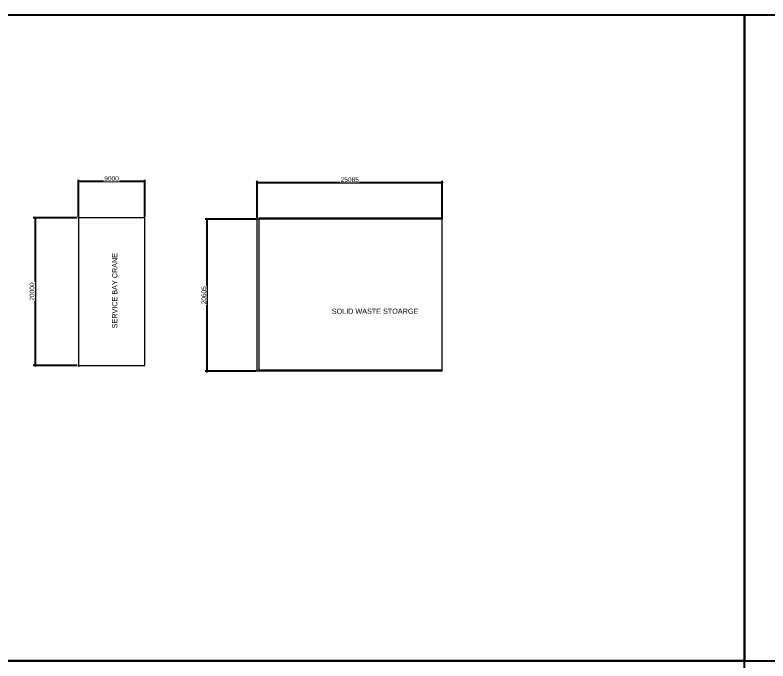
# Model space of a CAD drawing. Header units: millimetres. Extents: x 14826 to 891005, y -311366 to 56117.
# Drawn here: x 661798 to 763885, y -136285 to -48744 of the extents above; entities that cross this region are included whole.
import ezdxf

# ---------------------------------------------------------------- set-up
doc = ezdxf.new("R2010")
doc.units = ezdxf.units.MM
doc.linetypes.add('Dash', pattern=[6.35, 3.175, -3.175])
for name, color, linetype, lineweight in [('A-ANNO-DIMS', 7, 'Continuous', 9), ('A-DETL-MBND', 7, 'Continuous', 9), ('A-WALL', 7, 'Continuous', 9), ('A-WALL-HDLN', 7, 'Dash', 9), ('G-ANNO-TEXT', 7, 'Continuous', 9), ('S-FNDN', 7, 'Continuous', 9)]:
    doc.layers.add(name, color=color, linetype=linetype, lineweight=lineweight)
doc.styles.add('Arial', font='arial.ttf', dxfattribs={"height": 636.361708})
doc.dimstyles.new('Greene_Arch_tick_-_2_5mm_Arial', dxfattribs={"dimscale": 304.8, "dimtxt": 255.06485, "dimasz": 0.656168, "dimexe": 0.787402, "dimexo": 0.492126, "dimgap": 0.246063, "dimtad": 1, "dimdec": 0, "dimzin": 0, "dimdsep": 46, "dimtxsty": 'Arial', "dimblk1": 'OBLIQUE', "dimblk2": 'OBLIQUE', "dimsah": 1, "dimcen": 0.09, "dimazin": 0, "dimtfac": 1, "dimtdec": 4, "dimtix": 1, "dimtmove": 0, "dimatfit": 3, "dimfxl": 1, "dimtvp": 1, "dimtfill": 1, "dimtolj": 1, "dimtzin": 0, "dimarcsym": 2})

# ---------------------------------------------------------------- blocks, each defined once
blk = doc.blocks.new('_Oblique')
at = {"color": 0, "linetype": 'ByBlock', "lineweight": -2}
blk.add_line((-0.5, -0.5), (0.5, 0.5), dxfattribs=at)
blk = doc.blocks.new('*D623')
at = {"layer": 'A-ANNO-DIMS', "color": 0, "lineweight": -2, "transparency": 16777216}
for p, q in [((670379, -76072), (670379, -71082)), ((679379, -71322), (670379, -71322)), ((679379, -76072), (679379, -71082))]:
    blk.add_line(p, q, dxfattribs=at)
at = {"layer": 'Defpoints', "color": 0, "transparency": 16777216}
for p in [(670379, -71322), (670379, -76222), (679379, -76222)]:
    blk.add_point(p, dxfattribs=at)
at = {"layer": 'A-ANNO-DIMS', "color": 0, "lineweight": -2, "transparency": 16777216, "xscale": 200, "yscale": 200, "zscale": 200, "rotation": 180}
blk.add_blockref('_Oblique', (670379, -71322), dxfattribs=at)
at = {"layer": 'A-ANNO-DIMS', "color": 0, "lineweight": -2, "transparency": 16777216, "xscale": 200, "yscale": 200, "zscale": 200}
blk.add_blockref('_Oblique', (679379, -71322), dxfattribs=at)
at = {"layer": 'A-ANNO-DIMS', "color": 0, "transparency": 16777216, "insert": (674879, -70922), "char_height": 636.4, "attachment_point": 5, "style": 'Arial', "bg_fill": 3, "box_fill_scale": 1.1, "bg_fill_color": 256, "bg_fill_true_color": 13158600, "bg_fill_transparency": 0}
blk.add_mtext('\\A1;9000', dxfattribs=at)
blk = doc.blocks.new('*D624')
at = {"layer": 'A-ANNO-DIMS', "color": 0, "lineweight": -2, "transparency": 16777216}
for p, q in [((670229, -76222), (664265, -76222)), ((664505, -76222), (664505, -96222)), ((670229, -96222), (664265, -96222))]:
    blk.add_line(p, q, dxfattribs=at)
at = {"layer": 'Defpoints', "color": 0, "transparency": 16777216}
for p in [(670379, -76222), (664505, -96222), (670379, -96222)]:
    blk.add_point(p, dxfattribs=at)
at = {"layer": 'A-ANNO-DIMS', "color": 0, "lineweight": -2, "transparency": 16777216, "xscale": 200, "yscale": 200, "zscale": 200}
for p, rotation in [((664505, -76222), 90), ((664505, -96222), 270)]:
    blk.add_blockref('_Oblique', p, dxfattribs=dict(at, rotation=rotation))
at = {"layer": 'A-ANNO-DIMS', "color": 0, "transparency": 16777216, "insert": (664105, -86222), "char_height": 636.4, "attachment_point": 5, "rotation": 90, "style": 'Arial', "bg_fill": 3, "box_fill_scale": 1.1, "bg_fill_color": 256, "bg_fill_true_color": 13158600, "bg_fill_transparency": 0}
blk.add_mtext('\\A1;20000', dxfattribs=at)
blk = doc.blocks.new('*D625')
at = {"layer": 'A-ANNO-DIMS', "color": 0, "lineweight": -2, "transparency": 16777216}
for p, q in [((694634, -76272), (694634, -71214)), ((694634, -71454), (719718, -71454)), ((719718, -76272), (719718, -71214))]:
    blk.add_line(p, q, dxfattribs=at)
at = {"layer": 'Defpoints', "color": 0, "transparency": 16777216}
for p in [(719718, -71454), (694634, -76422), (719718, -76422)]:
    blk.add_point(p, dxfattribs=at)
at = {"layer": 'A-ANNO-DIMS', "color": 0, "lineweight": -2, "transparency": 16777216, "xscale": 200, "yscale": 200, "zscale": 200, "rotation": 180}
blk.add_blockref('_Oblique', (694634, -71454), dxfattribs=at)
at = {"layer": 'A-ANNO-DIMS', "color": 0, "lineweight": -2, "transparency": 16777216, "xscale": 200, "yscale": 200, "zscale": 200}
blk.add_blockref('_Oblique', (719718, -71454), dxfattribs=at)
at = {"layer": 'A-ANNO-DIMS', "color": 0, "transparency": 16777216, "insert": (707176, -71054), "char_height": 636.4, "attachment_point": 5, "style": 'Arial', "bg_fill": 3, "box_fill_scale": 1.1, "bg_fill_color": 256, "bg_fill_true_color": 13158600, "bg_fill_transparency": 0}
blk.add_mtext('\\A1;25085', dxfattribs=at)
blk = doc.blocks.new('*D626')
at = {"layer": 'A-ANNO-DIMS', "color": 0, "lineweight": -2, "transparency": 16777216}
for p, q in [((694484, -76422), (687564, -76422)), ((687804, -76422), (687804, -97028)), ((694484, -97028), (687564, -97028))]:
    blk.add_line(p, q, dxfattribs=at)
at = {"layer": 'Defpoints', "color": 0, "transparency": 16777216}
for p in [(694634, -76422), (687804, -97028), (694634, -97028)]:
    blk.add_point(p, dxfattribs=at)
at = {"layer": 'A-ANNO-DIMS', "color": 0, "lineweight": -2, "transparency": 16777216, "xscale": 200, "yscale": 200, "zscale": 200}
for p, rotation in [((687804, -76422), 90), ((687804, -97028), 270)]:
    blk.add_blockref('_Oblique', p, dxfattribs=dict(at, rotation=rotation))
at = {"layer": 'A-ANNO-DIMS', "color": 0, "transparency": 16777216, "insert": (687404, -86725), "char_height": 636.4, "attachment_point": 5, "rotation": 90, "style": 'Arial', "bg_fill": 3, "box_fill_scale": 1.1, "bg_fill_color": 256, "bg_fill_true_color": 13158600, "bg_fill_transparency": 0}
blk.add_mtext('\\A1;20605', dxfattribs=at)

msp = doc.modelspace()

# ---------------------------------------------------------------- linework, layer by layer
at = {"color": 1}
for points in [[(760723.59509, -48744.0032), (630442.32963, -48744.0032), (630442.32963, -136284.53271), (760723.59509, -136284.53271)], [(891004.86054, -48744.0032), (760723.59509, -48744.0032), (760723.59509, -136284.53271), (891004.86054, -136284.53271)], [(760723.59509, -136284.53271), (630442.32963, -136284.53271), (630442.32963, -223825.06223), (760723.59509, -223825.06223)]]:
    msp.add_lwpolyline(points, close=True, dxfattribs=at)
at = {"layer": 'A-DETL-MBND'}
for p, q in [((679378.73329, -76222.37425), (670378.73329, -76222.37425)), ((679378.73329, -96222.37425), (679378.73329, -76222.37425)), ((670378.73329, -96222.37425), (679378.73329, -96222.37425))]:
    msp.add_line(p, q, dxfattribs=at)
at = {"layer": 'A-WALL'}
for p, q in [((670378.73329, -76222.37425), (670378.73329, -96414.85383)), ((694633.5819, -97027.8606), (694633.5819, -76422.37425)), ((719718.49285, -76422.37425), (694633.5819, -76422.37425)), ((694833.5819, -76222.37425), (719718.49285, -76222.37425)), ((694833.5819, -76422.37425), (694833.5819, -96827.8606)), ((719718.49285, -76222.37425), (719718.49285, -76422.37425)), ((694833.5819, -96827.8606), (719718.49285, -96827.8606)), ((719718.49285, -97027.8606), (719718.49285, -96827.8606)), ((719718.49285, -97027.8606), (694633.5819, -97027.8606))]:
    msp.add_line(p, q, dxfattribs=at)
at = {"layer": 'A-WALL-HDLN'}
msp.add_line((694833.53229, -96827.8606), (694633.5819, -96827.8606), dxfattribs=at)
at = {"layer": 'S-FNDN'}
msp.add_line((719718.49285, -96827.8606), (719718.49285, -76422.37425), dxfattribs=at)

# ---------------------------------------------------------------- next in the draw order: texts
at = {"layer": 'G-ANNO-TEXT', "insert": (674963.87686, -91208.89589), "char_height": 700, "width": 11389.1734687, "attachment_point": 1, "rotation": 90, "style": 'Arial', "bg_fill": 3, "box_fill_scale": 1.25, "bg_fill_color": 256, "bg_fill_true_color": 13158600, "bg_fill_transparency": 0}
msp.add_mtext('SERVICE BAY CRANE', dxfattribs=at)
at = {"layer": 'G-ANNO-TEXT', "insert": (704740.66989, -88534.52574), "char_height": 700, "width": 13081.1349375, "attachment_point": 1, "style": 'Arial', "bg_fill": 3, "box_fill_scale": 1.25, "bg_fill_color": 256, "bg_fill_true_color": 13158600, "bg_fill_transparency": 0}
msp.add_mtext('SOLID WASTE STOARGE', dxfattribs=at)

# ---------------------------------------------------------------- next in the draw order: dimensions: what is measured, and where the dimension line sits
at = {"layer": 'A-ANNO-DIMS'}
for base, p1, p2, picture, middle in [((670378.73329, -71321.94926), (679378.73329, -76222.37425), (670378.73329, -76222.37425), '*D623', (674878.73329, -70922.04016)), ((719718.49285, -71453.90929), (694633.5819, -76422.37425), (719718.49285, -76422.37425), '*D625', (707176.03737, -71054.0002))]:
    dim = msp.add_linear_dim(base=base, p1=p1, p2=p2, dimstyle='Greene_Arch_tick_-_2_5mm_Arial', override={"dimpost": '<>', "dimfxl": 21500}, dxfattribs=at)
    dim.commit()
    dim.dimension.update_dxf_attribs({"geometry": picture, "text_midpoint": middle})

# ---------------------------------------------------------------- next in the draw order: dimensions: what is measured, and where the dimension line sits
for base, p1, p2, picture, middle in [((664505.40471, -96222.37425), (670378.73329, -76222.37425), (670378.73329, -96222.37425), '*D624', (664105.49562, -86222.37425)), ((687803.78855, -97027.8606), (694633.5819, -76422.37425), (694633.5819, -97027.8606), '*D626', (687403.87945, -86725.11742))]:
    dim = msp.add_linear_dim(base=base, p1=p1, p2=p2, angle=90, dimstyle='Greene_Arch_tick_-_2_5mm_Arial', override={"dimpost": '<>', "dimfxl": 21500}, dxfattribs=at)
    dim.commit()
    dim.dimension.update_dxf_attribs({"geometry": picture, "text_midpoint": middle})

doc.saveas('drawing.dxf')
